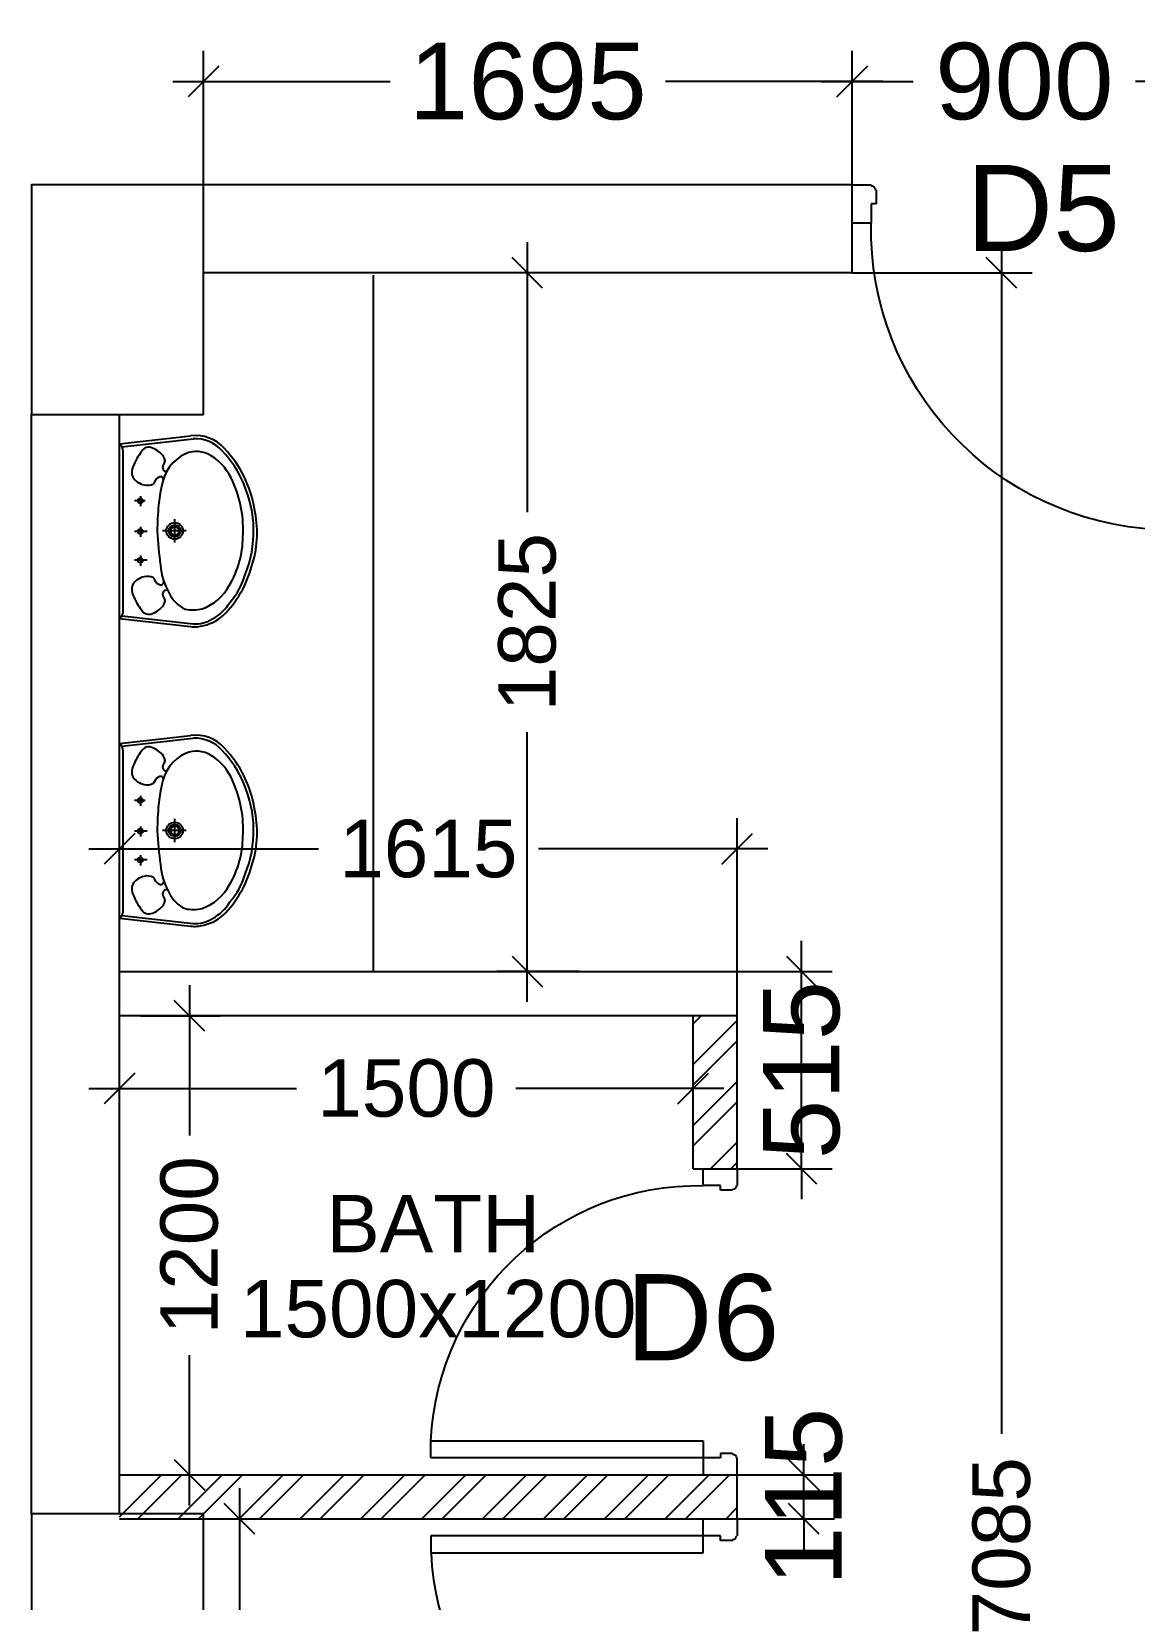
# Model space of a CAD drawing. Extents: x 7620542 to 7843793, y -6476226 to -6093835.
# Drawn here: x 7754299 to 7757185, y -6409569 to -6405469 of the extents above; entities that cross this region are included whole.
import ezdxf
from ezdxf.enums import TextEntityAlignment as Align

# ---------------------------------------------------------------- set-up
doc = ezdxf.new("R2010")
doc.units = 0
doc.header["$LTSCALE"] = 600
doc.header["$MEASUREMENT"] = 0
doc.header["$PDMODE"] = 35
doc.layers.get('0').update_dxf_attribs({"linetype": 'CONTINUOUS'})
doc.layers.get('Defpoints').update_dxf_attribs({"linetype": 'CONTINUOUS'})
for name, color, linetype in [('DOOR', 32, 'CONTINUOUS'), ('joinery', 7, 'CONTINUOUS'), ('LA-column', 3, 'CONTINUOUS'), ('Room Dim', 1, 'CONTINUOUS'), ('T Wall', 8, 'CONTINUOUS'), ('TEXT', 6, 'CONTINUOUS'), ('Toi-Euip', 8, 'CONTINUOUS'), ('Toi. Wall Hat', 3, 'CONTINUOUS'), ('Walls', 7, 'CONTINUOUS'), ('Working Dim', 5, 'CONTINUOUS')]:
    doc.layers.add(name, color=color, linetype=linetype)
doc.styles.add('ari', font='arial.ttf')
doc.styles.add('ARIAL', font='arial.ttf')
doc.dimstyles.new('int. dim', dxfattribs={"dimtxt": 450, "dimasz": 80, "dimexe": 80, "dimexo": 0, "dimgap": 70, "dimtad": 0, "dimdec": 0, "dimzin": 12, "dimdsep": 46, "dimtxsty": 'ari', "dimblk": 'OBLIQUE', "dimcen": 2, "dimdle": 80, "dimclrd": 256, "dimclre": 256, "dimclrt": 6, "dimadec": 0, "dimazin": 0, "dimtfac": 1, "dimtdec": 0, "dimtix": 1, "dimtmove": 2, "dimatfit": 3, "dimfxl": 1, "dimtolj": 1, "dimtzin": 0, "dimlwd": -1, "dimlwe": -1, "dimarcsym": 0})

# ---------------------------------------------------------------- blocks, each defined once
blk = doc.blocks.new('1000')
at = {"layer": 'DOOR'}
for p, q in [((0, -100), (0, 0)), ((0, 0), (49.7, 0)), ((49.7, 0), (49.7, -2.2)), ((63.2, -13.5), (61, -13.5)), ((63.2, -13.5), (63.2, -49.5)), ((836.8, -13.5), (836.8, -49.5)), ((836.8, -13.5), (839, -13.5)), ((850.3, 0), (850.3, -2.2)), ((900, 0), (850.3, 0)), ((900, -100), (900, 0)), ((63.2, -49.5), (49.7, -49.5)), ((49.7, -49.5), (49.7, -100)), ((836.8, -49.5), (850.3, -49.5)), ((850.3, -49.5), (850.3, -100)), ((49.7, -100), (0, -100)), ((49.7, -100), (49.7, -900.6)), ((100.2, -100), (49.7, -100)), ((100.2, -900.6), (100.2, -100)), ((850.3, -100), (900, -100)), ((49.7, -900.6), (100.2, -900.6))]:
    blk.add_line(p, q, dxfattribs=at)
for centre, major_axis, start_param, end_param in [((49.7, -13.5), (-7.95, 7.95), 3.926991, 5.497787), ((850.3, -13.5), (7.95, 7.95), 0.785398, 2.356194)]:
    blk.add_ellipse(centre, major_axis=major_axis, ratio=1, start_param=start_param, end_param=end_param, dxfattribs=at)
at = {"layer": 'DOOR', "color": 145}
blk.add_ellipse((64.3, -115.3), major_axis=(-519.7, 589.8), ratio=1, start_param=2.464943, end_param=4.009476, dxfattribs=at)
blk = doc.blocks.new('A$C1E9F72C1')
at = {"layer": 'Toi-Euip', "color": 8}
for p, q in [((-228.2, 0), (-249, -186.3)), ((-228.2, 0), (228.2, 0)), ((228.2, 0), (249, -186.3)), ((-220.9, -6.6), (-241.8, -193.1)), ((-212.9, -9.7), (208.6, -9.7)), ((-76, -72.5), (-76, -39.7)), ((-0.6, -72.5), (-0.6, -39.7)), ((79.3, -67.3), (79.3, -39.7)), ((220.8, -6.2), (241.8, -193.1)), ((-63.8, -54.9), (-90.3, -54.9)), ((11.6, -54.9), (-14.9, -54.9)), ((91.5, -54.9), (65.1, -54.9)), ((0.9, -174.9), (0.9, -113)), ((-29.6, -144.6), (31.2, -144.6))]:
    blk.add_line(p, q, dxfattribs=at)
for centre, radius in [((-76, -54.9), 6.49), ((-0.6, -54.9), 6.49), ((79.3, -54.9), 6.49), ((0.9, -144.6), 21.7), ((0.9, -144.6), 15.6), ((0.9, -144.6), 11)]:
    blk.add_circle(centre, radius, dxfattribs=at)
for centre, radius, start, end in [((-208.1, 14.7), 24.9, 216.2215, 258.8549), ((207.9, 16.2), 26, 271.4204, 321.2513), ((-125, -156.3), 127.2, 109.5864, 129.4018), ((-151.5, -66.7), 34.3, 68.6439, 118.0808), ((-167.5, -75.4), 49.6, 12.807, 54.9415), ((169.6, -75.4), 49.6, 125.0585, 167.193), ((153.6, -66.7), 34.3, 61.9192, 111.3561), ((127.1, -156.3), 127.2, 50.5982, 70.4136), ((-196.3, -76.7), 20.9, 116.809, 207.5092), ((-150, -73.3), 32.2, 330.0791, 16.0346), ((152.1, -73.3), 32.2, 163.9654, 209.9209), ((198.5, -76.7), 20.9, 332.4908, 63.191), ((-160.4, -68.2), 57.4, 198.3504, 235.0331), ((-181.8, -101.4), 18, 230.4642, 309.5358), ((-164.3, -121.5), 8.67, 53.8926, 133.9597), ((-76.5, -275.6), 168.3, 94.0281, 120.4098), ((-162.9, -122.5), 8.8, 329.6713, 65.4896), ((-131.5, -107.7), 8.62, 142.6961, 276.8474), ((-114.5, -115.3), 27, 106.386, 151.7285), ((34.9, -905.9), 807.6, 92.48, 98.7772), ((-3.2, -837.5), 738.4, 84.4518, 89.7569), ((46.1, -400.7), 299, 76.1733, 85.7679), ((102.1, -220), 110.7, 24.9779, 81.9798), ((116.6, -115.3), 27, 28.2715, 73.614), ((134.9, -107.4), 7.45, 281.3197, 41.7016), ((164.3, -121.7), 7.8, 112.0693, 194.8477), ((166.5, -121.5), 8.67, 46.0403, 126.1074), ((183.9, -101.4), 18, 230.4642, 309.5358), ((162.5, -68.2), 57.4, 304.9669, 341.6496), ((-129.4, -204.5), 80.8, 113.6187, 156.307), ((-165.7, -196.5), 84, 173.0041, 196.7608), ((-163.3, -200.1), 78.8, 174.8598, 213.2089), ((-110.1, -193), 95.5, 167.3454, 194.4146), ((136.7, -201.5), 71.5, 327.5919, 23.2221), ((146.7, -197.7), 95.2, 311.9105, 2.7762), ((149.6, -199.6), 100.3, 311.3831, 7.6058), ((-141.4, -199.1), 106.9, 191.4479, 227.66), ((-120.4, -183.5), 124.2, 208.7854, 238.1585), ((-82.7, -174.7), 127.1, 199.3054, 242.2025), ((77.5, -165.5), 140.9, 291.6868, 328.1397), ((-15.6, -66.9), 289.4, 226.8801, 256.3199), ((11.5, -60.2), 296.4, 278.977, 313.6155), ((18.1, -68), 277.7, 292.3326, 313.7827), ((-54.2, -135.8), 202, 229.3146, 253.0106), ((-13.2, -73.3), 249.6, 238.9436, 269.4813), ((0.4, -45.6), 305.3, 248.1503, 293.8049), ((4.7, -23.5), 300.1, 266.1546, 294.5893), ((-3.9, -83.4), 276.6, 253.1484, 282.8609)]:
    blk.add_arc(centre, radius, start, end, dxfattribs=at)
blk = doc.blocks.new('_Oblique')
at = {"color": 0, "linetype": 'ByBlock', "lineweight": -2}
blk.add_line((-0.5, -0.5), (0.5, 0.5), dxfattribs=at)
blk = doc.blocks.new('*D662')
at = {"layer": 'Defpoints', "color": 0, "transparency": 16777216}
for p in [(7754620.4, -6409355.3, -0.7), (7754842.9, -6409355.3), (7754620.4, -6410555.3, -0.7)]:
    blk.add_point(p, dxfattribs=at)
at = {"layer": 'Working Dim', "transparency": 16777216}
for p, q in [((7754842.9, -6409275.3), (7754842.9, -6409668.6)), ((7754620.4, -6409355.3), (7754922.9, -6409355.3)), ((7754842.9, -6410635.3), (7754842.9, -6410241.9)), ((7754620.4, -6410555.3), (7754922.9, -6410555.3))]:
    blk.add_line(p, q, dxfattribs=at)
at = {"layer": 'Working Dim', "transparency": 16777216, "xscale": 80, "yscale": 80, "zscale": 80}
for p, rotation in [((7754842.9, -6409355.3), 90), ((7754842.9, -6410555.3), 270)]:
    blk.add_blockref('_Oblique', p, dxfattribs=dict(at, rotation=rotation))
at = {"layer": 'Working Dim', "color": 6, "transparency": 16777216, "insert": (7754842.9, -6409955.3), "char_height": 150, "attachment_point": 5, "rotation": 90, "style": 'ari'}
blk.add_mtext('\\A1;1200', dxfattribs=at)
blk = doc.blocks.new('*D664')
at = {"layer": 'Defpoints', "color": 0, "transparency": 16777216}
for p in [(7754585.3, -6408040.7, 5.1), (7754712.1, -6408040.7), (7754585.3, -6409240.3, -0.7)]:
    blk.add_point(p, dxfattribs=at)
at = {"layer": 'Working Dim', "transparency": 16777216}
for p, q in [((7754712.1, -6407960.7), (7754712.1, -6408353.8)), ((7754585.3, -6408040.7), (7754792.1, -6408040.7)), ((7754712.1, -6409320.3), (7754712.1, -6408927.2)), ((7754585.3, -6409240.3), (7754792.1, -6409240.3))]:
    blk.add_line(p, q, dxfattribs=at)
at = {"layer": 'Working Dim', "transparency": 16777216, "xscale": 80, "yscale": 80, "zscale": 80}
for p, rotation in [((7754712.1, -6408040.7), 90), ((7754712.1, -6409240.3), 270)]:
    blk.add_blockref('_Oblique', p, dxfattribs=dict(at, rotation=rotation))
at = {"layer": 'Working Dim', "color": 6, "transparency": 16777216, "insert": (7754712.1, -6408640.5), "char_height": 150, "attachment_point": 5, "rotation": 90, "style": 'ari'}
blk.add_mtext('\\A1;1200', dxfattribs=at)
blk = doc.blocks.new('*D665')
at = {"layer": 'Defpoints', "color": 0, "transparency": 16777216}
for p in [(7756029, -6408230.4), (7754529, -6408376.1, 5.1), (7756029, -6408376.1, -0.7)]:
    blk.add_point(p, dxfattribs=at)
at = {"layer": 'Working Dim', "transparency": 16777216}
for p, q in [((7754529, -6408376.1), (7754529, -6408150.4)), ((7756029, -6408376.1), (7756029, -6408150.4)), ((7754449, -6408230.4), (7754992.3, -6408230.4)), ((7756109, -6408230.4), (7755565.6, -6408230.4))]:
    blk.add_line(p, q, dxfattribs=at)
at = {"layer": 'Working Dim', "transparency": 16777216, "xscale": 80, "yscale": 80, "zscale": 80, "rotation": 180}
blk.add_blockref('_Oblique', (7754529, -6408230.4), dxfattribs=at)
at = {"layer": 'Working Dim', "transparency": 16777216, "xscale": 80, "yscale": 80, "zscale": 80}
blk.add_blockref('_Oblique', (7756029, -6408230.4), dxfattribs=at)
at = {"layer": 'Working Dim', "color": 6, "transparency": 16777216, "insert": (7755279, -6408230.4), "char_height": 150, "attachment_point": 5, "style": 'ari'}
blk.add_mtext('\\A1;1500', dxfattribs=at)
blk = doc.blocks.new('*D667')
at = {"layer": 'Defpoints', "color": 0, "transparency": 16777216}
for p in [(7756444.1, -6406099.7, 5.1), (7756834.8, -6406099.7), (7756940.2, -6413184.7, 5.1)]:
    blk.add_point(p, dxfattribs=at)
at = {"layer": 'Working Dim', "transparency": 16777216}
for p, q in [((7756834.8, -6406019.7), (7756834.8, -6409133)), ((7756444.1, -6406099.7), (7756914.8, -6406099.7)), ((7756834.8, -6413264.7), (7756834.8, -6409720.8)), ((7756940.2, -6413184.7), (7756754.8, -6413184.7))]:
    blk.add_line(p, q, dxfattribs=at)
at = {"layer": 'Working Dim', "transparency": 16777216, "xscale": 80, "yscale": 80, "zscale": 80}
for p, rotation in [((7756834.8, -6406099.7), 90), ((7756834.8, -6413184.7), 270)]:
    blk.add_blockref('_Oblique', p, dxfattribs=dict(at, rotation=rotation))
at = {"layer": 'Working Dim', "color": 6, "transparency": 16777216, "insert": (7756834.8, -6409426.9), "char_height": 150, "attachment_point": 5, "rotation": 90, "style": 'ari'}
blk.add_mtext('\\A1;7085', dxfattribs=at)
blk = doc.blocks.new('*D668')
at = {"layer": 'Defpoints', "color": 0, "transparency": 16777216}
for p in [(7755595.2, -6406099.7), (7755721.5, -6406099.7, 4.5), (7755730.9, -6407924.7, 5.1)]:
    blk.add_point(p, dxfattribs=at)
at = {"layer": 'Working Dim', "transparency": 16777216}
for p, q in [((7755595.2, -6406019.7), (7755595.2, -6406724.7)), ((7755721.5, -6406099.7), (7755515.2, -6406099.7)), ((7755595.2, -6408004.7), (7755595.2, -6407299.7)), ((7755730.9, -6407924.7), (7755515.2, -6407924.7))]:
    blk.add_line(p, q, dxfattribs=at)
at = {"layer": 'Working Dim', "transparency": 16777216, "xscale": 80, "yscale": 80, "zscale": 80}
for p, rotation in [((7755595.2, -6406099.7), 90), ((7755595.2, -6407924.7), 270)]:
    blk.add_blockref('_Oblique', p, dxfattribs=dict(at, rotation=rotation))
at = {"layer": 'Working Dim', "color": 6, "transparency": 16777216, "insert": (7755595.2, -6407012.2), "char_height": 150, "attachment_point": 5, "rotation": 90, "style": 'ari'}
blk.add_mtext('\\A1;1825', dxfattribs=at)
blk = doc.blocks.new('*D669')
at = {"layer": 'Defpoints', "color": 0, "transparency": 16777216}
for p in [(7754529, -6407604.8), (7754529, -6407924.7, 5.1), (7756144, -6407924.7, 5.1)]:
    blk.add_point(p, dxfattribs=at)
at = {"layer": 'Working Dim', "transparency": 16777216}
for p, q in [((7754529, -6407924.7), (7754529, -6407524.8)), ((7756144, -6407924.7), (7756144, -6407524.8)), ((7754449, -6407604.8), (7755049, -6407604.8)), ((7756224, -6407604.8), (7755624, -6407604.8))]:
    blk.add_line(p, q, dxfattribs=at)
at = {"layer": 'Working Dim', "transparency": 16777216, "xscale": 80, "yscale": 80, "zscale": 80, "rotation": 180}
blk.add_blockref('_Oblique', (7754529, -6407604.8), dxfattribs=at)
at = {"layer": 'Working Dim', "transparency": 16777216, "xscale": 80, "yscale": 80, "zscale": 80}
blk.add_blockref('_Oblique', (7756144, -6407604.8), dxfattribs=at)
at = {"layer": 'Working Dim', "color": 6, "transparency": 16777216, "insert": (7755336.5, -6407604.8), "char_height": 150, "attachment_point": 5, "style": 'ari'}
blk.add_mtext('\\A1;1615', dxfattribs=at)
blk = doc.blocks.new('*D1567')
at = {"layer": 'Defpoints', "color": 0, "transparency": 16777216}
for p in [(7756144, -6409240.3), (7756318.2, -6409240.3), (7756144, -6409355.3)]:
    blk.add_point(p, dxfattribs=at)
at = {"layer": 'Working Dim', "transparency": 16777216}
for p, q in [((7756318.2, -6409240.3), (7756318.2, -6409160.3)), ((7756144, -6409240.3), (7756398.2, -6409240.3)), ((7756318.2, -6409355.3), (7756318.2, -6409240.3)), ((7756144, -6409355.3), (7756398.2, -6409355.3)), ((7756318.2, -6409355.3), (7756318.2, -6409435.3))]:
    blk.add_line(p, q, dxfattribs=at)
at = {"layer": 'Working Dim', "transparency": 16777216, "xscale": 80, "yscale": 80, "zscale": 80}
for p, rotation in [((7756318.2, -6409240.3), 270), ((7756318.2, -6409355.3), 90)]:
    blk.add_blockref('_Oblique', p, dxfattribs=dict(at, rotation=rotation))
at = {"layer": 'Working Dim', "color": 6, "transparency": 16777216, "insert": (7756318.2, -6409297.8), "char_height": 200, "attachment_point": 5, "rotation": 90, "style": 'ari'}
blk.add_mtext('\\A1;115', dxfattribs=at)
blk = doc.blocks.new('*D1568')
at = {"layer": 'Defpoints', "color": 0, "transparency": 16777216}
for p in [(7756143.9, -6407924.7), (7756312.2, -6407924.7), (7756143.9, -6408440.3)]:
    blk.add_point(p, dxfattribs=at)
at = {"layer": 'Working Dim', "transparency": 16777216}
for p, q in [((7756312.2, -6407924.7), (7756312.2, -6407844.7)), ((7756143.9, -6407924.7), (7756392.2, -6407924.7)), ((7756312.2, -6408440.3), (7756312.2, -6407924.7)), ((7756143.9, -6408440.3), (7756392.2, -6408440.3)), ((7756312.2, -6408440.3), (7756312.2, -6408520.3))]:
    blk.add_line(p, q, dxfattribs=at)
at = {"layer": 'Working Dim', "transparency": 16777216, "xscale": 80, "yscale": 80, "zscale": 80}
for p, rotation in [((7756312.2, -6407924.7), 270), ((7756312.2, -6408440.3), 90)]:
    blk.add_blockref('_Oblique', p, dxfattribs=dict(at, rotation=rotation))
at = {"layer": 'Working Dim', "color": 6, "transparency": 16777216, "insert": (7756312.2, -6408182.5), "char_height": 200, "attachment_point": 5, "rotation": 90, "style": 'ari'}
blk.add_mtext('\\A1;515', dxfattribs=at)
blk = doc.blocks.new('*D1569')
at = {"layer": 'Defpoints', "color": 0, "transparency": 16777216}
for p in [(7756444.1, -6405599.8), (7754749, -6405869.8, 3.4), (7756444.1, -6405869.7)]:
    blk.add_point(p, dxfattribs=at)
at = {"layer": 'Working Dim', "transparency": 16777216}
for p, q in [((7754749, -6405869.8), (7754749, -6405519.8)), ((7756444.1, -6405869.7), (7756444.1, -6405519.8)), ((7754669, -6405599.8), (7755236.6, -6405599.8)), ((7756524.1, -6405599.8), (7755956.5, -6405599.8))]:
    blk.add_line(p, q, dxfattribs=at)
at = {"layer": 'Working Dim', "transparency": 16777216, "xscale": 80, "yscale": 80, "zscale": 80, "rotation": 180}
blk.add_blockref('_Oblique', (7754749, -6405599.8), dxfattribs=at)
at = {"layer": 'Working Dim', "transparency": 16777216, "xscale": 80, "yscale": 80, "zscale": 80}
blk.add_blockref('_Oblique', (7756444.1, -6405599.8), dxfattribs=at)
at = {"layer": 'Working Dim', "color": 6, "transparency": 16777216, "insert": (7755596.5, -6405599.8), "char_height": 200, "attachment_point": 5, "style": 'ari'}
blk.add_mtext('\\A1;1695', dxfattribs=at)
blk = doc.blocks.new('*D1570')
at = {"layer": 'Defpoints', "color": 0, "transparency": 16777216}
for p in [(7757344.1, -6405599.8), (7756444.1, -6405869.7), (7757344.1, -6405869.8)]:
    blk.add_point(p, dxfattribs=at)
at = {"layer": 'Working Dim', "transparency": 16777216}
for p, q in [((7756444.1, -6405869.7), (7756444.1, -6405519.8)), ((7757344.1, -6405869.8), (7757344.1, -6405519.8)), ((7756364.1, -6405599.8), (7756603.5, -6405599.8)), ((7757424.1, -6405599.8), (7757184.7, -6405599.8))]:
    blk.add_line(p, q, dxfattribs=at)
at = {"layer": 'Working Dim', "transparency": 16777216, "xscale": 80, "yscale": 80, "zscale": 80, "rotation": 180}
blk.add_blockref('_Oblique', (7756444.1, -6405599.8), dxfattribs=at)
at = {"layer": 'Working Dim', "transparency": 16777216, "xscale": 80, "yscale": 80, "zscale": 80}
blk.add_blockref('_Oblique', (7757344.1, -6405599.8), dxfattribs=at)
at = {"layer": 'Working Dim', "color": 6, "transparency": 16777216, "insert": (7756894.1, -6405599.8), "char_height": 200, "attachment_point": 5, "style": 'ari'}
blk.add_mtext('\\A1;900', dxfattribs=at)

msp = doc.modelspace()

# ---------------------------------------------------------------- hatches: boundary and pattern name
at = {"layer": 'Toi. Wall Hat'}
h = msp.add_hatch(dxfattribs=at)
h.set_pattern_fill('ANSI32', color=10, scale=300, style=0)
h.set_pattern_definition([(45, (832124.8, -40939.58), (-79.5495129, 79.5495129), []), (45, (832177.84, -40939.58), (-79.5495129, 79.5495129), [])])
h.paths.add_polyline_path([(7757759.107, -6408040.27), (7757644.107, -6408040.27), (7757644.107, -6408440.801), (7757759.107, -6408440.801)])
h.paths.add_polyline_path([(7756143.974, -6408040.27), (7756028.974, -6408040.27), (7756028.974, -6408440.801), (7756143.974, -6408440.801)])
h.paths.add_polyline_path([(7756143.974, -6409240.801), (7754528.974, -6409240.801), (7754528.974, -6409355.801), (7756143.974, -6409355.801)])
h.paths.add_polyline_path([(7759259.107, -6409240.801), (7757644.107, -6409240.801), (7757644.107, -6409355.801), (7759259.107, -6409355.801)])
h.paths.add_polyline_path([(7759259.107, -6410555.801), (7757759.107, -6410555.801), (7757759.107, -6410155.801), (7757644.107, -6410155.801), (7757644.107, -6411070.801), (7757759.107, -6411070.801), (7757759.107, -6410670.801), (7759259.107, -6410670.801)])
h.paths.add_polyline_path([(7756143.974, -6410155.801), (7756028.974, -6410155.801), (7756028.974, -6410555.801), (7754528.974, -6410555.801), (7754528.974, -6410670.801), (7756028.974, -6410670.801), (7756028.974, -6411070.801), (7756143.974, -6411070.801)])
h.paths.add_polyline_path([(7756143.974, -6411870.801), (7754528.974, -6411870.801), (7754528.974, -6411985.801), (7756143.974, -6411985.801)])
h.paths.add_polyline_path([(7756143.974, -6412785.801), (7756028.974, -6412785.801), (7756028.974, -6413185.27), (7756143.974, -6413185.27)])
h.paths.add_polyline_path([(7757759.107, -6412785.801), (7757644.107, -6412785.801), (7757644.107, -6413185.27), (7757759.107, -6413185.27)])
h.paths.add_polyline_path([(7759259.107, -6411870.801), (7757644.107, -6411870.801), (7757644.107, -6411985.801), (7759259.107, -6411985.801)])

# ---------------------------------------------------------------- linework, layer by layer
at = {"layer": 'LA-column', "color": 2, "elevation": -11.41}
for points in [[(7754748.972, -6406469.776), (7754748.972, -6405869.776), (7754298.972, -6405869.776), (7754298.972, -6406469.776)], [(7754748.972, -6409942.275), (7754748.972, -6409342.275), (7754298.972, -6409342.275), (7754298.972, -6409942.275)]]:
    msp.add_lwpolyline(points, close=True, dxfattribs=at)
at = {"layer": 'T Wall', "color": 6, "linetype": 'Continuous'}
for p, q in [((7756143.974, -6408440.27, -14.83), (7756143.974, -6407925.27, -14.83)), ((7756028.974, -6408440.27, -14.83), (7756028.974, -6408040.27, -14.83)), ((7756028.974, -6408440.27, -14.83), (7756143.974, -6408440.27, -14.83)), ((7754528.974, -6409240.27, -14.83), (7756143.974, -6409240.27, -14.83)), ((7756143.974, -6409355.27, -14.83), (7756143.974, -6409240.27, -14.83)), ((7754528.974, -6409355.27, -14.83), (7756143.974, -6409355.27, -14.83))]:
    msp.add_line(p, q, dxfattribs=at)
at = {"layer": 'Toi-Euip', "linetype": 'Continuous'}
msp.add_line((7755192.924, -6407925.27, -14.83), (7755192.924, -6406105.27, -14.83), dxfattribs=at)
at = {"layer": 'Walls'}
for p, q in [((7756444.107, -6405869.696, -14.83), (7754748.972, -6405869.696, -14.83)), ((7756444.107, -6406099.74, -14.83), (7756444.107, -6405869.665, -14.83)), ((7756444.107, -6406099.696, -14.83), (7754748.972, -6406099.696, -14.83)), ((7754298.973, -6409342.429, -14.83), (7754298.973, -6406469.93, -14.83)), ((7754528.974, -6409342.429, -14.83), (7754528.974, -6406469.93, -14.83)), ((7754528.974, -6407924.739, -14.83), (7756143.974, -6407924.739, -14.83)), ((7756143.974, -6408039.739, -14.83), (7756143.974, -6407924.739, -14.83)), ((7754528.974, -6408039.739, -14.83), (7756143.974, -6408039.739, -14.83))]:
    msp.add_line(p, q, dxfattribs=at)

# ---------------------------------------------------------------- block references
at = {"layer": 'DOOR', "linetype": 'Continuous'}
for p, xscale, yscale, zscale, rotation in [((7757344.102, -6405869.79, -14.83), -0.9999942053109657, 0.9999942108988762, 0.9999942096070917, 359.9999871933211), ((7756143.866, -6409240.27, -14.83), -0.8888888880610685, 0.8888888927176595, 0.8888888919152134, 269.9999872734366), ((7756143.974, -6409355.27, -14.83), 0.8888888880610689, 0.8888888880610689, 0.8888888880610689, 270.0000128466253)]:
    msp.add_blockref('1000', p, dxfattribs=dict(at, xscale=xscale, yscale=yscale, zscale=zscale, rotation=rotation))
at = {"layer": 'Toi-Euip', "color": 31, "rotation": 90}
for p in [(7754528.974, -6406774.629, -14.83), (7754528.974, -6407557.459, -14.83)]:
    msp.add_blockref('A$C1E9F72C1', p, dxfattribs=at)

# ---------------------------------------------------------------- texts
at = {"layer": 'joinery', "style": 'ari'}
for s, p in [('D5', (7756943.229, -6406042.392, -14.83)), ('D6', (7756053.332, -6408940.854, -14.83))]:
    msp.add_text(s, height=225, dxfattribs=at).set_placement(p, align=Align.CENTER)
at = {"layer": 'Room Dim', "style": 'ARIAL'}
msp.add_text('1500x1200', height=150, dxfattribs=at).set_placement((7755362.3, -6408880.979, -14.83), align=Align.CENTER)
at = {"layer": 'TEXT', "color": 7, "style": 'ARIAL'}
msp.add_text('BATH', height=150, dxfattribs=at).set_placement((7755349.252, -6408658.695, -14.83), align=Align.CENTER)

# ---------------------------------------------------------------- dimensions: what is measured, and where the dimension line sits
at = {"layer": 'Working Dim'}
for base, p1, p2, override, picture, middle in [((7756444.107, -6405599.827, -14.83), (7754748.972, -6405869.776, -11.41), (7756444.107, -6405869.665, -14.83), {"dimtxt": 200, "dimarcsym": 1}, '*D1569', (7755596.54, -6405599.827, -14.83)), ((7757344.107, -6405599.827, -14.83), (7756444.107, -6405869.665, -14.83), (7757344.107, -6405869.78, -14.83), {"dimtxt": 200, "dimarcsym": 1}, '*D1570', (7756894.107, -6405599.827, -14.83)), ((7754528.974, -6407604.767, -16.541), (7756143.974, -6407924.739, -11.41), (7754528.974, -6407924.739, -11.41), {"dimtxt": 150}, '*D669', (7755336.474, -6407604.767, -16.541)), ((7756028.974, -6408230.365, -16.541), (7754528.974, -6408376.132, -11.41), (7756028.974, -6408376.132, -17.232), {"dimtxt": 150}, '*D665', (7755278.974, -6408230.365, -16.541))]:
    dim = msp.add_linear_dim(base=base, p1=p1, p2=p2, dimstyle='int. dim', override=override, dxfattribs=at)
    dim.commit()
    dim.dimension.update_dxf_attribs({"geometry": picture, "text_midpoint": middle})
for base, p1, p2, override, picture, middle in [((7755595.194, -6406099.696, -16.541), (7755730.913, -6407924.739, -11.41), (7755721.54, -6406099.696, -12.036), {"dimtxt": 150}, '*D668', (7755595.194, -6407012.218, -16.541)), ((7754712.071, -6408040.739, -14.83), (7754585.324, -6409240.27, -15.522), (7754585.324, -6408040.739, -9.699), {"dimtxt": 150}, '*D664', (7754712.071, -6408640.505, -14.83)), ((7756318.218, -6409240.27, -14.83), (7756143.974, -6409355.27, -14.83), (7756143.974, -6409240.27, -14.83), {"dimtxt": 200, "dimarcsym": 1}, '*D1567', (7756318.218, -6409297.77, -14.83)), ((7754842.9, -6409355.27, -16.541), (7754620.374, -6410555.27, -17.232), (7754620.374, -6409355.27, -17.232), {"dimtxt": 150}, '*D662', (7754842.9, -6409955.27, -16.541))]:
    dim = msp.add_linear_dim(base=base, p1=p1, p2=p2, angle=90, dimstyle='int. dim', override=override, dxfattribs=at)
    dim.commit()
    dim.dimension.update_dxf_attribs({"geometry": picture, "text_midpoint": middle})
dim = msp.add_linear_dim(base=(7756834.768, -6406099.74, -16.541), p1=(7756940.171, -6413184.739, -11.41), p2=(7756444.107, -6406099.74, -11.41), angle=90, dimstyle='int. dim', override={"dimtxt": 150}, dxfattribs=at)
dim.commit()
dim.dimension.update_dxf_attribs({"geometry": '*D667', "text_midpoint": (7756834.768, -6409426.92, -16.541), "dimtype": 160})
dim = msp.add_linear_dim(base=(7756312.155, -6407924.739, -14.83), p1=(7756143.866, -6408440.27, -14.83), p2=(7756143.866, -6407924.739, -14.83), angle=90, text='515', dimstyle='int. dim', override={"dimtxt": 200, "dimarcsym": 1}, dxfattribs=at)
dim.commit()
dim.dimension.update_dxf_attribs({"geometry": '*D1568', "text_midpoint": (7756312.155, -6408182.505, -14.83)})

doc.saveas('drawing.dxf')
